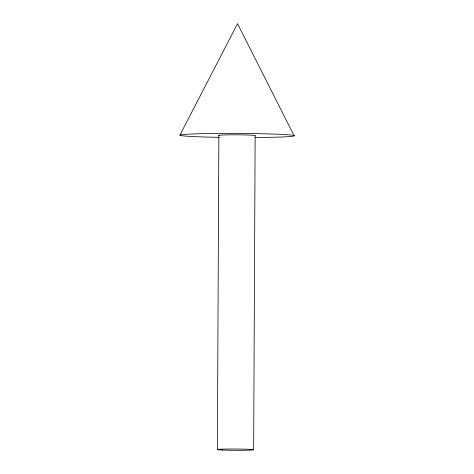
<?xml version="1.0" encoding="UTF-8"?>
<svg xmlns="http://www.w3.org/2000/svg" width="474" height="474" viewBox="0 0 474 474"><rect width="100%" height="100%" fill="white"/><g stroke="black" fill="none" stroke-linecap="round" stroke-linejoin="round"><path stroke-width="0.71" d="M217.382 449.565L218.864 135.392M253.655 449.737L255.136 135.558M179.865 135.203L237.533 23.7L294.135 135.742M219.207 137.336A57.135 2.044 0.3 0 1 190.809 134.053A57.135 2.044 0.3 0 1 283.197 134.486A57.135 2.044 0.3 0 1 254.787 137.501M219.48 135.558A18.136 0.652 0.3 0 1 237 134.823A18.136 0.652 0.3 0 1 254.52 135.724M222.691 450.051A18.136 0.652 0.3 0 0 253.033 449.903A18.136 0.652 0.3 0 0 230.826 449.002A18.136 0.652 0.3 0 0 222.691 450.051"/></g></svg>
